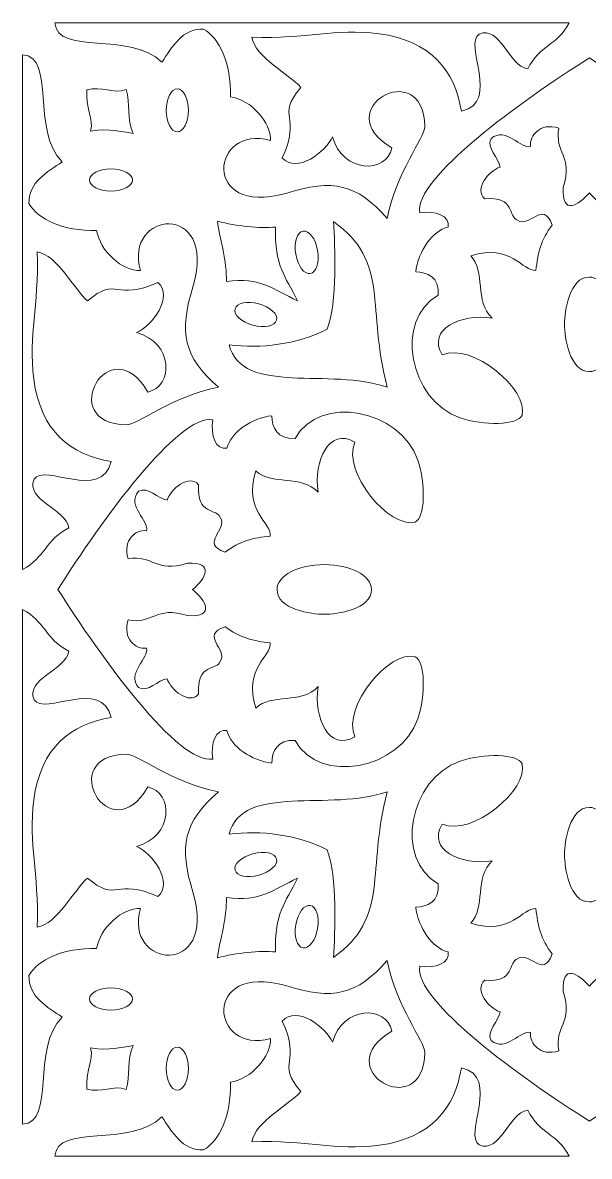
# Model space of a CAD drawing. Header units: centimetres. Extents: x -28.2 to 28.2, y -13.5 to 13.5.
# Drawn here: x -28.19 to -14.64, y -13.55 to 13.55 of the extents above; entities that cross this region are included whole.
import ezdxf

# ---------------------------------------------------------------- set-up
doc = ezdxf.new("R2010")
doc.units = ezdxf.units.CM
doc.header["$MEASUREMENT"] = 0
doc.layers.add('layer 1', color=7, linetype='Continuous')

msp = doc.modelspace()

# ---------------------------------------------------------------- linework, layer by layer
at = {"layer": 'layer 1', "color": 242, "lineweight": 9}
for centre in [(-24.49158, 11.44987), (-24.49158, -11.44987)]:
    msp.add_ellipse(centre, major_axis=(0, 0.51492), ratio=0.51343898, dxfattribs=at)
for points, knots in [([(-27.42029, 13.54666), (-27.36349, 12.74569), (-25.62155, 13.35753), (-24.85806, 12.60222), (-24.85806, 12.60222), (-24.63181, 12.94321), (-24.36722, 13.41986), (-23.86259, 13.39533), (-23.86259, 13.39533), (-23.49095, 13.1803), (-23.19837, 12.59134), (-23.22198, 11.77782), (-23.22198, 11.77782), (-22.7232, 11.70039), (-22.24588, 11.16147), (-22.26202, 10.7275), (-22.26202, 10.7275), (-23.68006, 11.14923), (-23.94622, 8.89416), (-21.89518, 9.46687), (-21.89518, 9.46687), (-20.76443, 9.82556), (-20.20336, 9.69251), (-19.47266, 8.86842), (-19.47266, 8.86842), (-19.24419, 10.01052), (-18.58182, 10.78048), (-18.57378, 11.06525), (-18.57378, 11.06525), (-18.60863, 12.78261), (-20.93065, 11.45726), (-19.35976, 10.55796), (-19.35976, 10.55796), (-19.48057, 9.92622), (-20.55088, 9.94962), (-20.77869, 10.82218), (-20.77869, 10.82218), (-20.92818, 10.46174), (-21.64428, 9.92409), (-21.9809, 10.31461), (-21.9809, 10.31461), (-21.5087, 11.33689), (-22.15011, 11.27958), (-21.5377, 11.99894), (-21.5377, 11.99894), (-21.82671, 12.31979), (-22.62173, 12.71584), (-22.71162, 13.19862), (-22.71162, 13.19862), (-21.36176, 13.15823), (-20.7643, 13.41196), (-19.66751, 13.28264), (-19.66751, 13.28264), (-18.4146, 13.11051), (-17.8646, 12.40588), (-17.69635, 11.42907), (-17.69635, 11.42907), (-16.7444, 11.65205), (-17.66497, 13.03098), (-17.27409, 13.27423), (-17.27409, 13.27423), (-16.7738, 13.48683), (-16.57691, 12.52451), (-16.11425, 12.44046), (-16.11425, 12.44046), (-15.83187, 13.01057), (-15.39865, 13.00326), (-15.12053, 13.54668), (-15.12053, 13.54668), (-15.12053, 13.54668), (-27.42029, 13.54666), (-27.42029, 13.54666)], [0, 0, 0, 0, 0.05263158, 0.05263158, 0.05263158, 0.05263158, 0.10526316, 0.10526316, 0.10526316, 0.10526316, 0.15789474, 0.15789474, 0.15789474, 0.15789474, 0.21052632, 0.21052632, 0.21052632, 0.21052632, 0.26315789, 0.26315789, 0.26315789, 0.26315789, 0.31578947, 0.31578947, 0.31578947, 0.31578947, 0.36842105, 0.36842105, 0.36842105, 0.36842105, 0.42105263, 0.42105263, 0.42105263, 0.42105263, 0.47368421, 0.47368421, 0.47368421, 0.47368421, 0.52631579, 0.52631579, 0.52631579, 0.52631579, 0.57894737, 0.57894737, 0.57894737, 0.57894737, 0.63157895, 0.63157895, 0.63157895, 0.63157895, 0.68421053, 0.68421053, 0.68421053, 0.68421053, 0.73684211, 0.73684211, 0.73684211, 0.73684211, 0.78947368, 0.78947368, 0.78947368, 0.78947368, 0.84210526, 0.84210526, 0.84210526, 0.84210526, 0.89473684, 0.89473684, 0.89473684, 0.89473684, 1, 1, 1, 1]), ([(-28.18826, 12.78026), (-27.38729, 12.72346), (-27.99913, 10.98152), (-27.24382, 10.21803), (-27.24382, 10.21803), (-27.58481, 9.99178), (-28.06146, 9.72719), (-28.03693, 9.22256), (-28.03693, 9.22256), (-27.8219, 8.85092), (-27.23294, 8.55834), (-26.41942, 8.58195), (-26.41942, 8.58195), (-26.34199, 8.08317), (-25.80307, 7.60585), (-25.3691, 7.62199), (-25.3691, 7.62199), (-25.79083, 9.04003), (-23.53576, 9.30619), (-24.10847, 7.25515), (-24.10847, 7.25515), (-24.46716, 6.1244), (-24.33411, 5.56333), (-23.51002, 4.83263), (-23.51002, 4.83263), (-24.65212, 4.60416), (-25.42208, 3.94179), (-25.70685, 3.93375), (-25.70685, 3.93375), (-27.42421, 3.9686), (-26.09886, 6.29062), (-25.19956, 4.71973), (-25.19956, 4.71973), (-24.56782, 4.84054), (-24.59122, 5.91085), (-25.46378, 6.13866), (-25.46378, 6.13866), (-25.10334, 6.28815), (-24.56569, 7.00425), (-24.95621, 7.34087), (-24.95621, 7.34087), (-25.97849, 6.86867), (-25.92118, 7.51008), (-26.64054, 6.89767), (-26.64054, 6.89767), (-26.96139, 7.18668), (-27.35744, 7.9817), (-27.84022, 8.07159), (-27.84022, 8.07159), (-27.79983, 6.72173), (-28.05356, 6.12427), (-27.92424, 5.02748), (-27.92424, 5.02748), (-27.75211, 3.77457), (-27.04748, 3.22457), (-26.07067, 3.05632), (-26.07067, 3.05632), (-26.29365, 2.10437), (-27.67258, 3.02494), (-27.91583, 2.63406), (-27.91583, 2.63406), (-28.12843, 2.13377), (-27.16611, 1.93688), (-27.08206, 1.47422), (-27.08206, 1.47422), (-27.65217, 1.19184), (-27.64486, 0.75862), (-28.18828, 0.4805), (-28.18828, 0.4805), (-28.18828, 0.4805), (-28.18826, 12.78026), (-28.18826, 12.78026)], [0, 0, 0, 0, 0.05263158, 0.05263158, 0.05263158, 0.05263158, 0.10526316, 0.10526316, 0.10526316, 0.10526316, 0.15789474, 0.15789474, 0.15789474, 0.15789474, 0.21052632, 0.21052632, 0.21052632, 0.21052632, 0.26315789, 0.26315789, 0.26315789, 0.26315789, 0.31578947, 0.31578947, 0.31578947, 0.31578947, 0.36842105, 0.36842105, 0.36842105, 0.36842105, 0.42105263, 0.42105263, 0.42105263, 0.42105263, 0.47368421, 0.47368421, 0.47368421, 0.47368421, 0.52631579, 0.52631579, 0.52631579, 0.52631579, 0.57894737, 0.57894737, 0.57894737, 0.57894737, 0.63157895, 0.63157895, 0.63157895, 0.63157895, 0.68421053, 0.68421053, 0.68421053, 0.68421053, 0.73684211, 0.73684211, 0.73684211, 0.73684211, 0.78947368, 0.78947368, 0.78947368, 0.78947368, 0.84210526, 0.84210526, 0.84210526, 0.84210526, 0.89473684, 0.89473684, 0.89473684, 0.89473684, 1, 1, 1, 1]), ([(-14.64031, 12.70355), (-13.00568, 11.67777), (-10.43867, 9.81608), (-10.5873, 9.00556), (-10.5873, 9.00556), (-10.95308, 9.05528), (-11.32368, 8.93388), (-11.2653, 8.66306), (-11.2653, 8.66306), (-10.8842, 8.57799), (-10.5467, 8.06995), (-10.4894, 7.58847), (-10.4894, 7.58847), (-10.75852, 7.59064), (-11.06156, 7.46561), (-11.02963, 7.03529), (-11.02963, 7.03529), (-9.96537, 6.44541), (-10.33371, 4.52199), (-11.5493, 4.10212), (-11.5493, 4.10212), (-12.11512, 3.91029), (-12.92891, 3.92246), (-13.03126, 4.16428), (-13.03126, 4.16428), (-13.20128, 4.77121), (-11.84634, 5.91414), (-11.11963, 5.60847), (-11.11963, 5.60847), (-10.75818, 6.22315), (-11.56316, 6.59704), (-12.31759, 6.48562), (-12.31759, 6.48562), (-11.88459, 6.87915), (-12.16587, 7.61422), (-11.8059, 7.97184), (-11.8059, 7.97184), (-12.77607, 8.29036), (-13.03626, 7.58822), (-13.36448, 7.62758), (-13.36448, 7.62758), (-13.40252, 8.01887), (-13.48801, 8.3749), (-13.75025, 8.70483), (-13.75025, 8.70483), (-13.5354, 9.3317), (-13.21368, 8.62227), (-12.92515, 8.82458), (-12.92515, 8.82458), (-12.70068, 8.89055), (-12.87294, 9.40112), (-12.13891, 9.34055), (-12.13891, 9.34055), (-11.87019, 9.56091), (-12.25002, 10.02427), (-12.50575, 10.09168), (-12.50575, 10.09168), (-12.48386, 10.31477), (-12.16623, 10.54832), (-12.29361, 10.78182), (-12.29361, 10.78182), (-12.65257, 11.07169), (-13.00521, 10.50805), (-13.23734, 10.59121), (-13.23734, 10.59121), (-13.19872, 10.83987), (-13.45947, 11.16969), (-13.91172, 11.02584), (-13.91172, 11.02584), (-13.79676, 10.42668), (-14.26123, 10.37852), (-14.01414, 9.60902), (-14.01414, 9.60902), (-13.97579, 8.94989), (-14.3939, 9.17592), (-14.64031, 9.48394), (-14.64031, 9.48394), (-14.89397, 9.18218), (-15.30646, 8.92096), (-15.26642, 9.60902), (-15.26642, 9.60902), (-15.01933, 10.37852), (-15.4838, 10.42668), (-15.36884, 11.02584), (-15.36884, 11.02584), (-15.82109, 11.16969), (-16.08184, 10.83987), (-16.04322, 10.59121), (-16.04322, 10.59121), (-16.27535, 10.50805), (-16.62799, 11.07169), (-16.98695, 10.78182), (-16.98695, 10.78182), (-17.11433, 10.54832), (-16.7967, 10.31477), (-16.77481, 10.09168), (-16.77481, 10.09168), (-17.03054, 10.02427), (-17.41037, 9.56091), (-17.14165, 9.34055), (-17.14165, 9.34055), (-16.40762, 9.40112), (-16.57988, 8.89055), (-16.35541, 8.82458), (-16.35541, 8.82458), (-16.06688, 8.62227), (-15.74516, 9.3317), (-15.53031, 8.70483), (-15.53031, 8.70483), (-15.79255, 8.3749), (-15.87804, 8.01887), (-15.91608, 7.62758), (-15.91608, 7.62758), (-16.2443, 7.58822), (-16.50449, 8.29036), (-17.47466, 7.97184), (-17.47466, 7.97184), (-17.11469, 7.61422), (-17.39597, 6.87915), (-16.96297, 6.48562), (-16.96297, 6.48562), (-17.7174, 6.59704), (-18.52238, 6.22315), (-18.16093, 5.60847), (-18.16093, 5.60847), (-17.43422, 5.91414), (-16.07928, 4.77121), (-16.2493, 4.16428), (-16.2493, 4.16428), (-16.35165, 3.92246), (-17.16544, 3.91029), (-17.73126, 4.10212), (-17.73126, 4.10212), (-18.94685, 4.52199), (-19.31519, 6.44541), (-18.25093, 7.03529), (-18.25093, 7.03529), (-18.219, 7.46561), (-18.52204, 7.59064), (-18.79116, 7.58847), (-18.79116, 7.58847), (-18.73386, 8.06995), (-18.39636, 8.57799), (-18.01526, 8.66306), (-18.01526, 8.66306), (-17.95688, 8.93388), (-18.32748, 9.05528), (-18.69326, 9.00556), (-18.69326, 9.00556), (-18.84189, 9.81608), (-16.27494, 11.67777), (-14.64031, 12.70355)], [0, 0, 0, 0, 0.02564103, 0.02564103, 0.02564103, 0.02564103, 0.05128205, 0.05128205, 0.05128205, 0.05128205, 0.07692308, 0.07692308, 0.07692308, 0.07692308, 0.1025641, 0.1025641, 0.1025641, 0.1025641, 0.12820513, 0.12820513, 0.12820513, 0.12820513, 0.15384615, 0.15384615, 0.15384615, 0.15384615, 0.17948718, 0.17948718, 0.17948718, 0.17948718, 0.20512821, 0.20512821, 0.20512821, 0.20512821, 0.23076923, 0.23076923, 0.23076923, 0.23076923, 0.25641026, 0.25641026, 0.25641026, 0.25641026, 0.28205128, 0.28205128, 0.28205128, 0.28205128, 0.30769231, 0.30769231, 0.30769231, 0.30769231, 0.33333333, 0.33333333, 0.33333333, 0.33333333, 0.35897436, 0.35897436, 0.35897436, 0.35897436, 0.38461538, 0.38461538, 0.38461538, 0.38461538, 0.41025641, 0.41025641, 0.41025641, 0.41025641, 0.43589744, 0.43589744, 0.43589744, 0.43589744, 0.46153846, 0.46153846, 0.46153846, 0.46153846, 0.48717949, 0.48717949, 0.48717949, 0.48717949, 0.51282051, 0.51282051, 0.51282051, 0.51282051, 0.53846154, 0.53846154, 0.53846154, 0.53846154, 0.56410256, 0.56410256, 0.56410256, 0.56410256, 0.58974359, 0.58974359, 0.58974359, 0.58974359, 0.61538462, 0.61538462, 0.61538462, 0.61538462, 0.64102564, 0.64102564, 0.64102564, 0.64102564, 0.66666667, 0.66666667, 0.66666667, 0.66666667, 0.69230769, 0.69230769, 0.69230769, 0.69230769, 0.71794872, 0.71794872, 0.71794872, 0.71794872, 0.74358974, 0.74358974, 0.74358974, 0.74358974, 0.76923077, 0.76923077, 0.76923077, 0.76923077, 0.79487179, 0.79487179, 0.79487179, 0.79487179, 0.82051282, 0.82051282, 0.82051282, 0.82051282, 0.84615385, 0.84615385, 0.84615385, 0.84615385, 0.87179487, 0.87179487, 0.87179487, 0.87179487, 0.8974359, 0.8974359, 0.8974359, 0.8974359, 0.92307692, 0.92307692, 0.92307692, 0.92307692, 0.94871795, 0.94871795, 0.94871795, 0.94871795, 1, 1, 1, 1]), ([(-26.65121, 11.94389), (-26.30327, 12.03156), (-26.03084, 11.83801), (-25.71191, 11.94894), (-25.71191, 11.94894), (-25.61442, 11.60932), (-25.71012, 11.23316), (-25.54608, 10.90169), (-25.54608, 10.90169), (-25.88732, 10.94259), (-26.06635, 11.02874), (-26.56646, 10.95255), (-26.56646, 10.95255), (-26.47651, 11.29449), (-26.68794, 11.40141), (-26.65121, 11.94389)], [0, 0, 0, 0, 0.2, 0.2, 0.2, 0.2, 0.4, 0.4, 0.4, 0.4, 0.6, 0.6, 0.6, 0.6, 1, 1, 1, 1]), ([(-26.59234, 9.78618), (-26.59234, 9.9322), (-26.3618, 10.05056), (-26.07742, 10.05056), (-26.07742, 10.05056), (-25.79303, 10.05056), (-25.56249, 9.9322), (-25.56249, 9.78618), (-25.56249, 9.78618), (-25.56249, 9.64016), (-25.79303, 9.5218), (-26.07742, 9.5218), (-26.07742, 9.5218), (-26.3618, 9.5218), (-26.59234, 9.64016), (-26.59234, 9.78618)], [0, 0, 0, 0, 0.2, 0.2, 0.2, 0.2, 0.4, 0.4, 0.4, 0.4, 0.6, 0.6, 0.6, 0.6, 1, 1, 1, 1]), ([(-23.53131, 8.80153), (-23.06671, 8.68844), (-22.52755, 8.61794), (-22.1456, 8.66262), (-22.1456, 8.66262), (-22.16814, 7.73487), (-21.91857, 7.5023), (-21.61362, 6.89838), (-21.61362, 6.89838), (-22.19011, 7.16523), (-22.50167, 7.47668), (-23.31699, 7.35974), (-23.31699, 7.35974), (-23.30062, 7.83726), (-23.47188, 8.37163), (-23.53131, 8.80153)], [0, 0, 0, 0, 0.2, 0.2, 0.2, 0.2, 0.4, 0.4, 0.4, 0.4, 0.6, 0.6, 0.6, 0.6, 1, 1, 1, 1]), ([(-20.75951, 8.7929), (-20.71786, 8.19265), (-20.6628, 6.87523), (-20.90947, 6.21883), (-20.90947, 6.21883), (-21.64755, 5.84968), (-22.48951, 5.7539), (-23.25281, 5.84515), (-23.25281, 5.84515), (-22.92632, 4.61589), (-20.82604, 5.32005), (-19.47149, 4.83208), (-19.47149, 4.83208), (-19.97449, 6.72923), (-19.39885, 7.8383), (-20.75951, 8.7929)], [0, 0, 0, 0, 0.2, 0.2, 0.2, 0.2, 0.4, 0.4, 0.4, 0.4, 0.6, 0.6, 0.6, 0.6, 1, 1, 1, 1]), ([(-21.48363, 8.56498), (-21.33968, 8.58946), (-21.18434, 8.38203), (-21.13666, 8.10167), (-21.13666, 8.10167), (-21.08899, 7.82131), (-21.16702, 7.57419), (-21.31097, 7.54971), (-21.31097, 7.54971), (-21.45492, 7.52523), (-21.61026, 7.73266), (-21.65794, 8.01302), (-21.65794, 8.01302), (-21.70562, 8.29338), (-21.62758, 8.5405), (-21.48363, 8.56498)], [0, 0, 0, 0, 0.2, 0.2, 0.2, 0.2, 0.4, 0.4, 0.4, 0.4, 0.6, 0.6, 0.6, 0.6, 1, 1, 1, 1]), ([(-14.64029, 5.20766), (-14.31235, 5.20766), (-14.046, 5.71367), (-14.046, 6.33759), (-14.046, 6.33759), (-14.046, 6.96151), (-14.31236, 7.46751), (-14.6403, 7.46751), (-14.6403, 7.46751), (-15.11705, 7.46751), (-15.23456, 6.64183), (-15.23456, 6.33759), (-15.23456, 6.33759), (-15.23456, 6.03334), (-15.11706, 5.20766), (-14.64029, 5.20766)], [0, 0, 0, 0, 0.2, 0.2, 0.2, 0.2, 0.4, 0.4, 0.4, 0.4, 0.6, 0.6, 0.6, 0.6, 1, 1, 1, 1]), ([(-23.11014, 6.70803), (-23.0714, 6.84881), (-22.81773, 6.90178), (-22.54353, 6.82634), (-22.54353, 6.82634), (-22.26933, 6.75091), (-22.07845, 6.57563), (-22.11718, 6.43485), (-22.11718, 6.43485), (-22.15591, 6.29406), (-22.40959, 6.24109), (-22.68379, 6.31653), (-22.68379, 6.31653), (-22.95798, 6.39197), (-23.14887, 6.56724), (-23.11014, 6.70803)], [0, 0, 0, 0, 0.2, 0.2, 0.2, 0.2, 0.4, 0.4, 0.4, 0.4, 0.6, 0.6, 0.6, 0.6, 1, 1, 1, 1]), ([(-27.34363, 0.00174), (-26.31785, 1.63637), (-24.45616, 4.20338), (-23.64564, 4.05475), (-23.64564, 4.05475), (-23.69536, 3.68897), (-23.57396, 3.31837), (-23.30314, 3.37675), (-23.30314, 3.37675), (-23.21807, 3.75785), (-22.71003, 4.09535), (-22.22855, 4.15265), (-22.22855, 4.15265), (-22.23072, 3.88353), (-22.10569, 3.58049), (-21.67537, 3.61242), (-21.67537, 3.61242), (-21.08549, 4.67668), (-19.16207, 4.30834), (-18.7422, 3.09275), (-18.7422, 3.09275), (-18.55037, 2.52693), (-18.56254, 1.71314), (-18.80436, 1.61079), (-18.80436, 1.61079), (-19.41129, 1.44077), (-20.55422, 2.79571), (-20.24855, 3.52242), (-20.24855, 3.52242), (-20.86323, 3.88387), (-21.23712, 3.07889), (-21.1257, 2.32446), (-21.1257, 2.32446), (-21.51923, 2.75746), (-22.2543, 2.47618), (-22.61192, 2.83615), (-22.61192, 2.83615), (-22.93044, 1.86598), (-22.2283, 1.60579), (-22.26766, 1.27757), (-22.26766, 1.27757), (-22.65895, 1.23953), (-23.01498, 1.15404), (-23.34491, 0.8918), (-23.34491, 0.8918), (-23.97178, 1.10665), (-23.26235, 1.42837), (-23.46466, 1.7169), (-23.46466, 1.7169), (-23.53063, 1.94137), (-24.0412, 1.76911), (-23.98063, 2.50314), (-23.98063, 2.50314), (-24.20099, 2.77186), (-24.66435, 2.39203), (-24.73176, 2.1363), (-24.73176, 2.1363), (-24.95485, 2.15819), (-25.1884, 2.47582), (-25.4219, 2.34844), (-25.4219, 2.34844), (-25.71177, 1.98948), (-25.14813, 1.63684), (-25.23129, 1.40471), (-25.23129, 1.40471), (-25.47995, 1.44333), (-25.80977, 1.18258), (-25.66592, 0.73033), (-25.66592, 0.73033), (-25.06676, 0.84529), (-25.0186, 0.38082), (-24.2491, 0.62791), (-24.2491, 0.62791), (-23.58997, 0.66626), (-23.816, 0.24815), (-24.12402, 0.00174), (-24.12402, 0.00174), (-23.82226, -0.25192), (-23.56104, -0.66441), (-24.2491, -0.62437), (-24.2491, -0.62437), (-25.0186, -0.37728), (-25.06676, -0.84175), (-25.66592, -0.72679), (-25.66592, -0.72679), (-25.80977, -1.17904), (-25.47995, -1.43979), (-25.23129, -1.40117), (-25.23129, -1.40117), (-25.14813, -1.6333), (-25.71177, -1.98594), (-25.4219, -2.3449), (-25.4219, -2.3449), (-25.1884, -2.47228), (-24.95485, -2.15465), (-24.73176, -2.13276), (-24.73176, -2.13276), (-24.66435, -2.38849), (-24.20099, -2.76832), (-23.98063, -2.4996), (-23.98063, -2.4996), (-24.0412, -1.76557), (-23.53063, -1.93783), (-23.46466, -1.71336), (-23.46466, -1.71336), (-23.26235, -1.42483), (-23.97178, -1.10311), (-23.34491, -0.88826), (-23.34491, -0.88826), (-23.01498, -1.1505), (-22.65895, -1.23599), (-22.26766, -1.27403), (-22.26766, -1.27403), (-22.2283, -1.60225), (-22.93044, -1.86244), (-22.61192, -2.83261), (-22.61192, -2.83261), (-22.2543, -2.47264), (-21.51923, -2.75392), (-21.1257, -2.32092), (-21.1257, -2.32092), (-21.23712, -3.07535), (-20.86323, -3.88033), (-20.24855, -3.51888), (-20.24855, -3.51888), (-20.55422, -2.79217), (-19.41129, -1.43723), (-18.80436, -1.60725), (-18.80436, -1.60725), (-18.56254, -1.7096), (-18.55037, -2.52339), (-18.7422, -3.08921), (-18.7422, -3.08921), (-19.16207, -4.3048), (-21.08549, -4.67314), (-21.67537, -3.60888), (-21.67537, -3.60888), (-22.10569, -3.57695), (-22.23072, -3.87999), (-22.22855, -4.14911), (-22.22855, -4.14911), (-22.71003, -4.09181), (-23.21807, -3.75431), (-23.30314, -3.37321), (-23.30314, -3.37321), (-23.57396, -3.31483), (-23.69536, -3.68543), (-23.64564, -4.05121), (-23.64564, -4.05121), (-24.45616, -4.19984), (-26.31785, -1.63289), (-27.34363, 0.00174)], [0, 0, 0, 0, 0.02564103, 0.02564103, 0.02564103, 0.02564103, 0.05128205, 0.05128205, 0.05128205, 0.05128205, 0.07692308, 0.07692308, 0.07692308, 0.07692308, 0.1025641, 0.1025641, 0.1025641, 0.1025641, 0.12820513, 0.12820513, 0.12820513, 0.12820513, 0.15384615, 0.15384615, 0.15384615, 0.15384615, 0.17948718, 0.17948718, 0.17948718, 0.17948718, 0.20512821, 0.20512821, 0.20512821, 0.20512821, 0.23076923, 0.23076923, 0.23076923, 0.23076923, 0.25641026, 0.25641026, 0.25641026, 0.25641026, 0.28205128, 0.28205128, 0.28205128, 0.28205128, 0.30769231, 0.30769231, 0.30769231, 0.30769231, 0.33333333, 0.33333333, 0.33333333, 0.33333333, 0.35897436, 0.35897436, 0.35897436, 0.35897436, 0.38461538, 0.38461538, 0.38461538, 0.38461538, 0.41025641, 0.41025641, 0.41025641, 0.41025641, 0.43589744, 0.43589744, 0.43589744, 0.43589744, 0.46153846, 0.46153846, 0.46153846, 0.46153846, 0.48717949, 0.48717949, 0.48717949, 0.48717949, 0.51282051, 0.51282051, 0.51282051, 0.51282051, 0.53846154, 0.53846154, 0.53846154, 0.53846154, 0.56410256, 0.56410256, 0.56410256, 0.56410256, 0.58974359, 0.58974359, 0.58974359, 0.58974359, 0.61538462, 0.61538462, 0.61538462, 0.61538462, 0.64102564, 0.64102564, 0.64102564, 0.64102564, 0.66666667, 0.66666667, 0.66666667, 0.66666667, 0.69230769, 0.69230769, 0.69230769, 0.69230769, 0.71794872, 0.71794872, 0.71794872, 0.71794872, 0.74358974, 0.74358974, 0.74358974, 0.74358974, 0.76923077, 0.76923077, 0.76923077, 0.76923077, 0.79487179, 0.79487179, 0.79487179, 0.79487179, 0.82051282, 0.82051282, 0.82051282, 0.82051282, 0.84615385, 0.84615385, 0.84615385, 0.84615385, 0.87179487, 0.87179487, 0.87179487, 0.87179487, 0.8974359, 0.8974359, 0.8974359, 0.8974359, 0.92307692, 0.92307692, 0.92307692, 0.92307692, 0.94871795, 0.94871795, 0.94871795, 0.94871795, 1, 1, 1, 1]), ([(-19.84774, 0.00176), (-19.84774, 0.3297), (-20.35375, 0.59605), (-20.97767, 0.59605), (-20.97767, 0.59605), (-21.60159, 0.59605), (-22.10759, 0.32969), (-22.10759, 0.00175), (-22.10759, 0.00175), (-22.10759, -0.475), (-21.28191, -0.59251), (-20.97767, -0.59251), (-20.97767, -0.59251), (-20.67342, -0.59251), (-19.84774, -0.47501), (-19.84774, 0.00176)], [0, 0, 0, 0, 0.2, 0.2, 0.2, 0.2, 0.4, 0.4, 0.4, 0.4, 0.6, 0.6, 0.6, 0.6, 1, 1, 1, 1]), ([(-28.18826, -12.78026), (-27.38729, -12.72346), (-27.99913, -10.98152), (-27.24382, -10.21803), (-27.24382, -10.21803), (-27.58481, -9.99178), (-28.06146, -9.72719), (-28.03693, -9.22256), (-28.03693, -9.22256), (-27.8219, -8.85092), (-27.23294, -8.55834), (-26.41942, -8.58195), (-26.41942, -8.58195), (-26.34199, -8.08317), (-25.80307, -7.60585), (-25.3691, -7.62199), (-25.3691, -7.62199), (-25.79083, -9.04003), (-23.53576, -9.30619), (-24.10847, -7.25515), (-24.10847, -7.25515), (-24.46716, -6.1244), (-24.33411, -5.56333), (-23.51002, -4.83263), (-23.51002, -4.83263), (-24.65212, -4.60416), (-25.42208, -3.94179), (-25.70685, -3.93375), (-25.70685, -3.93375), (-27.42421, -3.9686), (-26.09886, -6.29062), (-25.19956, -4.71973), (-25.19956, -4.71973), (-24.56782, -4.84054), (-24.59122, -5.91085), (-25.46378, -6.13866), (-25.46378, -6.13866), (-25.10334, -6.28815), (-24.56569, -7.00425), (-24.95621, -7.34087), (-24.95621, -7.34087), (-25.97849, -6.86867), (-25.92118, -7.51008), (-26.64054, -6.89767), (-26.64054, -6.89767), (-26.96139, -7.18668), (-27.35744, -7.9817), (-27.84022, -8.07159), (-27.84022, -8.07159), (-27.79983, -6.72173), (-28.05356, -6.12427), (-27.92424, -5.02748), (-27.92424, -5.02748), (-27.75211, -3.77457), (-27.04748, -3.22457), (-26.07067, -3.05632), (-26.07067, -3.05632), (-26.29365, -2.10437), (-27.67258, -3.02494), (-27.91583, -2.63406), (-27.91583, -2.63406), (-28.12843, -2.13377), (-27.16611, -1.93688), (-27.08206, -1.47422), (-27.08206, -1.47422), (-27.65217, -1.19184), (-27.64486, -0.75862), (-28.18828, -0.4805), (-28.18828, -0.4805), (-28.18828, -0.4805), (-28.18826, -12.78026), (-28.18826, -12.78026)], [0, 0, 0, 0, 0.05263158, 0.05263158, 0.05263158, 0.05263158, 0.10526316, 0.10526316, 0.10526316, 0.10526316, 0.15789474, 0.15789474, 0.15789474, 0.15789474, 0.21052632, 0.21052632, 0.21052632, 0.21052632, 0.26315789, 0.26315789, 0.26315789, 0.26315789, 0.31578947, 0.31578947, 0.31578947, 0.31578947, 0.36842105, 0.36842105, 0.36842105, 0.36842105, 0.42105263, 0.42105263, 0.42105263, 0.42105263, 0.47368421, 0.47368421, 0.47368421, 0.47368421, 0.52631579, 0.52631579, 0.52631579, 0.52631579, 0.57894737, 0.57894737, 0.57894737, 0.57894737, 0.63157895, 0.63157895, 0.63157895, 0.63157895, 0.68421053, 0.68421053, 0.68421053, 0.68421053, 0.73684211, 0.73684211, 0.73684211, 0.73684211, 0.78947368, 0.78947368, 0.78947368, 0.78947368, 0.84210526, 0.84210526, 0.84210526, 0.84210526, 0.89473684, 0.89473684, 0.89473684, 0.89473684, 1, 1, 1, 1]), ([(-14.64031, -12.70355), (-13.00568, -11.67777), (-10.43867, -9.81608), (-10.5873, -9.00556), (-10.5873, -9.00556), (-10.95308, -9.05528), (-11.32368, -8.93388), (-11.2653, -8.66306), (-11.2653, -8.66306), (-10.8842, -8.57799), (-10.5467, -8.06995), (-10.4894, -7.58847), (-10.4894, -7.58847), (-10.75852, -7.59064), (-11.06156, -7.46561), (-11.02963, -7.03529), (-11.02963, -7.03529), (-9.96537, -6.44541), (-10.33371, -4.52199), (-11.5493, -4.10212), (-11.5493, -4.10212), (-12.11512, -3.91029), (-12.92891, -3.92246), (-13.03126, -4.16428), (-13.03126, -4.16428), (-13.20128, -4.77121), (-11.84634, -5.91414), (-11.11963, -5.60847), (-11.11963, -5.60847), (-10.75818, -6.22315), (-11.56316, -6.59704), (-12.31759, -6.48562), (-12.31759, -6.48562), (-11.88459, -6.87915), (-12.16587, -7.61422), (-11.8059, -7.97184), (-11.8059, -7.97184), (-12.77607, -8.29036), (-13.03626, -7.58822), (-13.36448, -7.62758), (-13.36448, -7.62758), (-13.40252, -8.01887), (-13.48801, -8.3749), (-13.75025, -8.70483), (-13.75025, -8.70483), (-13.5354, -9.3317), (-13.21368, -8.62227), (-12.92515, -8.82458), (-12.92515, -8.82458), (-12.70068, -8.89055), (-12.87294, -9.40112), (-12.13891, -9.34055), (-12.13891, -9.34055), (-11.87019, -9.56091), (-12.25002, -10.02427), (-12.50575, -10.09168), (-12.50575, -10.09168), (-12.48386, -10.31477), (-12.16623, -10.54832), (-12.29361, -10.78182), (-12.29361, -10.78182), (-12.65257, -11.07169), (-13.00521, -10.50805), (-13.23734, -10.59121), (-13.23734, -10.59121), (-13.19872, -10.83987), (-13.45947, -11.16969), (-13.91172, -11.02584), (-13.91172, -11.02584), (-13.79676, -10.42668), (-14.26123, -10.37852), (-14.01414, -9.60902), (-14.01414, -9.60902), (-13.97579, -8.94989), (-14.3939, -9.17592), (-14.64031, -9.48394), (-14.64031, -9.48394), (-14.89397, -9.18218), (-15.30646, -8.92096), (-15.26642, -9.60902), (-15.26642, -9.60902), (-15.01933, -10.37852), (-15.4838, -10.42668), (-15.36884, -11.02584), (-15.36884, -11.02584), (-15.82109, -11.16969), (-16.08184, -10.83987), (-16.04322, -10.59121), (-16.04322, -10.59121), (-16.27535, -10.50805), (-16.62799, -11.07169), (-16.98695, -10.78182), (-16.98695, -10.78182), (-17.11433, -10.54832), (-16.7967, -10.31477), (-16.77481, -10.09168), (-16.77481, -10.09168), (-17.03054, -10.02427), (-17.41037, -9.56091), (-17.14165, -9.34055), (-17.14165, -9.34055), (-16.40762, -9.40112), (-16.57988, -8.89055), (-16.35541, -8.82458), (-16.35541, -8.82458), (-16.06688, -8.62227), (-15.74516, -9.3317), (-15.53031, -8.70483), (-15.53031, -8.70483), (-15.79255, -8.3749), (-15.87804, -8.01887), (-15.91608, -7.62758), (-15.91608, -7.62758), (-16.2443, -7.58822), (-16.50449, -8.29036), (-17.47466, -7.97184), (-17.47466, -7.97184), (-17.11469, -7.61422), (-17.39597, -6.87915), (-16.96297, -6.48562), (-16.96297, -6.48562), (-17.7174, -6.59704), (-18.52238, -6.22315), (-18.16093, -5.60847), (-18.16093, -5.60847), (-17.43422, -5.91414), (-16.07928, -4.77121), (-16.2493, -4.16428), (-16.2493, -4.16428), (-16.35165, -3.92246), (-17.16544, -3.91029), (-17.73126, -4.10212), (-17.73126, -4.10212), (-18.94685, -4.52199), (-19.31519, -6.44541), (-18.25093, -7.03529), (-18.25093, -7.03529), (-18.219, -7.46561), (-18.52204, -7.59064), (-18.79116, -7.58847), (-18.79116, -7.58847), (-18.73386, -8.06995), (-18.39636, -8.57799), (-18.01526, -8.66306), (-18.01526, -8.66306), (-17.95688, -8.93388), (-18.32748, -9.05528), (-18.69326, -9.00556), (-18.69326, -9.00556), (-18.84189, -9.81608), (-16.27494, -11.67777), (-14.64031, -12.70355)], [0, 0, 0, 0, 0.02564103, 0.02564103, 0.02564103, 0.02564103, 0.05128205, 0.05128205, 0.05128205, 0.05128205, 0.07692308, 0.07692308, 0.07692308, 0.07692308, 0.1025641, 0.1025641, 0.1025641, 0.1025641, 0.12820513, 0.12820513, 0.12820513, 0.12820513, 0.15384615, 0.15384615, 0.15384615, 0.15384615, 0.17948718, 0.17948718, 0.17948718, 0.17948718, 0.20512821, 0.20512821, 0.20512821, 0.20512821, 0.23076923, 0.23076923, 0.23076923, 0.23076923, 0.25641026, 0.25641026, 0.25641026, 0.25641026, 0.28205128, 0.28205128, 0.28205128, 0.28205128, 0.30769231, 0.30769231, 0.30769231, 0.30769231, 0.33333333, 0.33333333, 0.33333333, 0.33333333, 0.35897436, 0.35897436, 0.35897436, 0.35897436, 0.38461538, 0.38461538, 0.38461538, 0.38461538, 0.41025641, 0.41025641, 0.41025641, 0.41025641, 0.43589744, 0.43589744, 0.43589744, 0.43589744, 0.46153846, 0.46153846, 0.46153846, 0.46153846, 0.48717949, 0.48717949, 0.48717949, 0.48717949, 0.51282051, 0.51282051, 0.51282051, 0.51282051, 0.53846154, 0.53846154, 0.53846154, 0.53846154, 0.56410256, 0.56410256, 0.56410256, 0.56410256, 0.58974359, 0.58974359, 0.58974359, 0.58974359, 0.61538462, 0.61538462, 0.61538462, 0.61538462, 0.64102564, 0.64102564, 0.64102564, 0.64102564, 0.66666667, 0.66666667, 0.66666667, 0.66666667, 0.69230769, 0.69230769, 0.69230769, 0.69230769, 0.71794872, 0.71794872, 0.71794872, 0.71794872, 0.74358974, 0.74358974, 0.74358974, 0.74358974, 0.76923077, 0.76923077, 0.76923077, 0.76923077, 0.79487179, 0.79487179, 0.79487179, 0.79487179, 0.82051282, 0.82051282, 0.82051282, 0.82051282, 0.84615385, 0.84615385, 0.84615385, 0.84615385, 0.87179487, 0.87179487, 0.87179487, 0.87179487, 0.8974359, 0.8974359, 0.8974359, 0.8974359, 0.92307692, 0.92307692, 0.92307692, 0.92307692, 0.94871795, 0.94871795, 0.94871795, 0.94871795, 1, 1, 1, 1]), ([(-20.75951, -8.7929), (-20.71786, -8.19265), (-20.6628, -6.87523), (-20.90947, -6.21883), (-20.90947, -6.21883), (-21.64755, -5.84968), (-22.48951, -5.7539), (-23.25281, -5.84515), (-23.25281, -5.84515), (-22.92632, -4.61589), (-20.82604, -5.32005), (-19.47149, -4.83208), (-19.47149, -4.83208), (-19.97449, -6.72923), (-19.39885, -7.8383), (-20.75951, -8.7929)], [0, 0, 0, 0, 0.2, 0.2, 0.2, 0.2, 0.4, 0.4, 0.4, 0.4, 0.6, 0.6, 0.6, 0.6, 1, 1, 1, 1]), ([(-14.64029, -5.20766), (-14.31235, -5.20766), (-14.046, -5.71367), (-14.046, -6.33759), (-14.046, -6.33759), (-14.046, -6.96151), (-14.31236, -7.46751), (-14.6403, -7.46751), (-14.6403, -7.46751), (-15.11705, -7.46751), (-15.23456, -6.64183), (-15.23456, -6.33759), (-15.23456, -6.33759), (-15.23456, -6.03334), (-15.11706, -5.20766), (-14.64029, -5.20766)], [0, 0, 0, 0, 0.2, 0.2, 0.2, 0.2, 0.4, 0.4, 0.4, 0.4, 0.6, 0.6, 0.6, 0.6, 1, 1, 1, 1]), ([(-23.11014, -6.70803), (-23.0714, -6.84881), (-22.81773, -6.90178), (-22.54353, -6.82634), (-22.54353, -6.82634), (-22.26933, -6.75091), (-22.07845, -6.57563), (-22.11718, -6.43485), (-22.11718, -6.43485), (-22.15591, -6.29406), (-22.40959, -6.24109), (-22.68379, -6.31653), (-22.68379, -6.31653), (-22.95798, -6.39197), (-23.14887, -6.56724), (-23.11014, -6.70803)], [0, 0, 0, 0, 0.2, 0.2, 0.2, 0.2, 0.4, 0.4, 0.4, 0.4, 0.6, 0.6, 0.6, 0.6, 1, 1, 1, 1]), ([(-23.53131, -8.80153), (-23.06671, -8.68844), (-22.52755, -8.61794), (-22.1456, -8.66262), (-22.1456, -8.66262), (-22.16814, -7.73487), (-21.91857, -7.5023), (-21.61362, -6.89838), (-21.61362, -6.89838), (-22.19011, -7.16523), (-22.50167, -7.47668), (-23.31699, -7.35974), (-23.31699, -7.35974), (-23.30062, -7.83726), (-23.47188, -8.37163), (-23.53131, -8.80153)], [0, 0, 0, 0, 0.2, 0.2, 0.2, 0.2, 0.4, 0.4, 0.4, 0.4, 0.6, 0.6, 0.6, 0.6, 1, 1, 1, 1]), ([(-21.48363, -8.56498), (-21.33968, -8.58946), (-21.18434, -8.38203), (-21.13666, -8.10167), (-21.13666, -8.10167), (-21.08899, -7.82131), (-21.16702, -7.57419), (-21.31097, -7.54971), (-21.31097, -7.54971), (-21.45492, -7.52523), (-21.61026, -7.73266), (-21.65794, -8.01302), (-21.65794, -8.01302), (-21.70562, -8.29338), (-21.62758, -8.5405), (-21.48363, -8.56498)], [0, 0, 0, 0, 0.2, 0.2, 0.2, 0.2, 0.4, 0.4, 0.4, 0.4, 0.6, 0.6, 0.6, 0.6, 1, 1, 1, 1]), ([(-27.42029, -13.54666), (-27.36349, -12.74569), (-25.62155, -13.35753), (-24.85806, -12.60222), (-24.85806, -12.60222), (-24.63181, -12.94321), (-24.36722, -13.41986), (-23.86259, -13.39533), (-23.86259, -13.39533), (-23.49095, -13.1803), (-23.19837, -12.59134), (-23.22198, -11.77782), (-23.22198, -11.77782), (-22.7232, -11.70039), (-22.24588, -11.16147), (-22.26202, -10.7275), (-22.26202, -10.7275), (-23.68006, -11.14923), (-23.94622, -8.89416), (-21.89518, -9.46687), (-21.89518, -9.46687), (-20.76443, -9.82556), (-20.20336, -9.69251), (-19.47266, -8.86842), (-19.47266, -8.86842), (-19.24419, -10.01052), (-18.58182, -10.78048), (-18.57378, -11.06525), (-18.57378, -11.06525), (-18.60863, -12.78261), (-20.93065, -11.45726), (-19.35976, -10.55796), (-19.35976, -10.55796), (-19.48057, -9.92622), (-20.55088, -9.94962), (-20.77869, -10.82218), (-20.77869, -10.82218), (-20.92818, -10.46174), (-21.64428, -9.92409), (-21.9809, -10.31461), (-21.9809, -10.31461), (-21.5087, -11.33689), (-22.15011, -11.27958), (-21.5377, -11.99894), (-21.5377, -11.99894), (-21.82671, -12.31979), (-22.62173, -12.71584), (-22.71162, -13.19862), (-22.71162, -13.19862), (-21.36176, -13.15823), (-20.7643, -13.41196), (-19.66751, -13.28264), (-19.66751, -13.28264), (-18.4146, -13.11051), (-17.8646, -12.40588), (-17.69635, -11.42907), (-17.69635, -11.42907), (-16.7444, -11.65205), (-17.66497, -13.03098), (-17.27409, -13.27423), (-17.27409, -13.27423), (-16.7738, -13.48683), (-16.57691, -12.52451), (-16.11425, -12.44046), (-16.11425, -12.44046), (-15.83187, -13.01057), (-15.39865, -13.00326), (-15.12053, -13.54668), (-15.12053, -13.54668), (-15.12053, -13.54668), (-27.42029, -13.54666), (-27.42029, -13.54666)], [0, 0, 0, 0, 0.05263158, 0.05263158, 0.05263158, 0.05263158, 0.10526316, 0.10526316, 0.10526316, 0.10526316, 0.15789474, 0.15789474, 0.15789474, 0.15789474, 0.21052632, 0.21052632, 0.21052632, 0.21052632, 0.26315789, 0.26315789, 0.26315789, 0.26315789, 0.31578947, 0.31578947, 0.31578947, 0.31578947, 0.36842105, 0.36842105, 0.36842105, 0.36842105, 0.42105263, 0.42105263, 0.42105263, 0.42105263, 0.47368421, 0.47368421, 0.47368421, 0.47368421, 0.52631579, 0.52631579, 0.52631579, 0.52631579, 0.57894737, 0.57894737, 0.57894737, 0.57894737, 0.63157895, 0.63157895, 0.63157895, 0.63157895, 0.68421053, 0.68421053, 0.68421053, 0.68421053, 0.73684211, 0.73684211, 0.73684211, 0.73684211, 0.78947368, 0.78947368, 0.78947368, 0.78947368, 0.84210526, 0.84210526, 0.84210526, 0.84210526, 0.89473684, 0.89473684, 0.89473684, 0.89473684, 1, 1, 1, 1]), ([(-26.59234, -9.78618), (-26.59234, -9.9322), (-26.3618, -10.05056), (-26.07742, -10.05056), (-26.07742, -10.05056), (-25.79303, -10.05056), (-25.56249, -9.9322), (-25.56249, -9.78618), (-25.56249, -9.78618), (-25.56249, -9.64016), (-25.79303, -9.5218), (-26.07742, -9.5218), (-26.07742, -9.5218), (-26.3618, -9.5218), (-26.59234, -9.64016), (-26.59234, -9.78618)], [0, 0, 0, 0, 0.2, 0.2, 0.2, 0.2, 0.4, 0.4, 0.4, 0.4, 0.6, 0.6, 0.6, 0.6, 1, 1, 1, 1]), ([(-26.65121, -11.94389), (-26.30327, -12.03156), (-26.03084, -11.83801), (-25.71191, -11.94894), (-25.71191, -11.94894), (-25.61442, -11.60932), (-25.71012, -11.23316), (-25.54608, -10.90169), (-25.54608, -10.90169), (-25.88732, -10.94259), (-26.06635, -11.02874), (-26.56646, -10.95255), (-26.56646, -10.95255), (-26.47651, -11.29449), (-26.68794, -11.40141), (-26.65121, -11.94389)], [0, 0, 0, 0, 0.2, 0.2, 0.2, 0.2, 0.4, 0.4, 0.4, 0.4, 0.6, 0.6, 0.6, 0.6, 1, 1, 1, 1])]:
    msp.add_open_spline(points, degree=3, knots=knots, dxfattribs=at)

doc.saveas('drawing.dxf')
